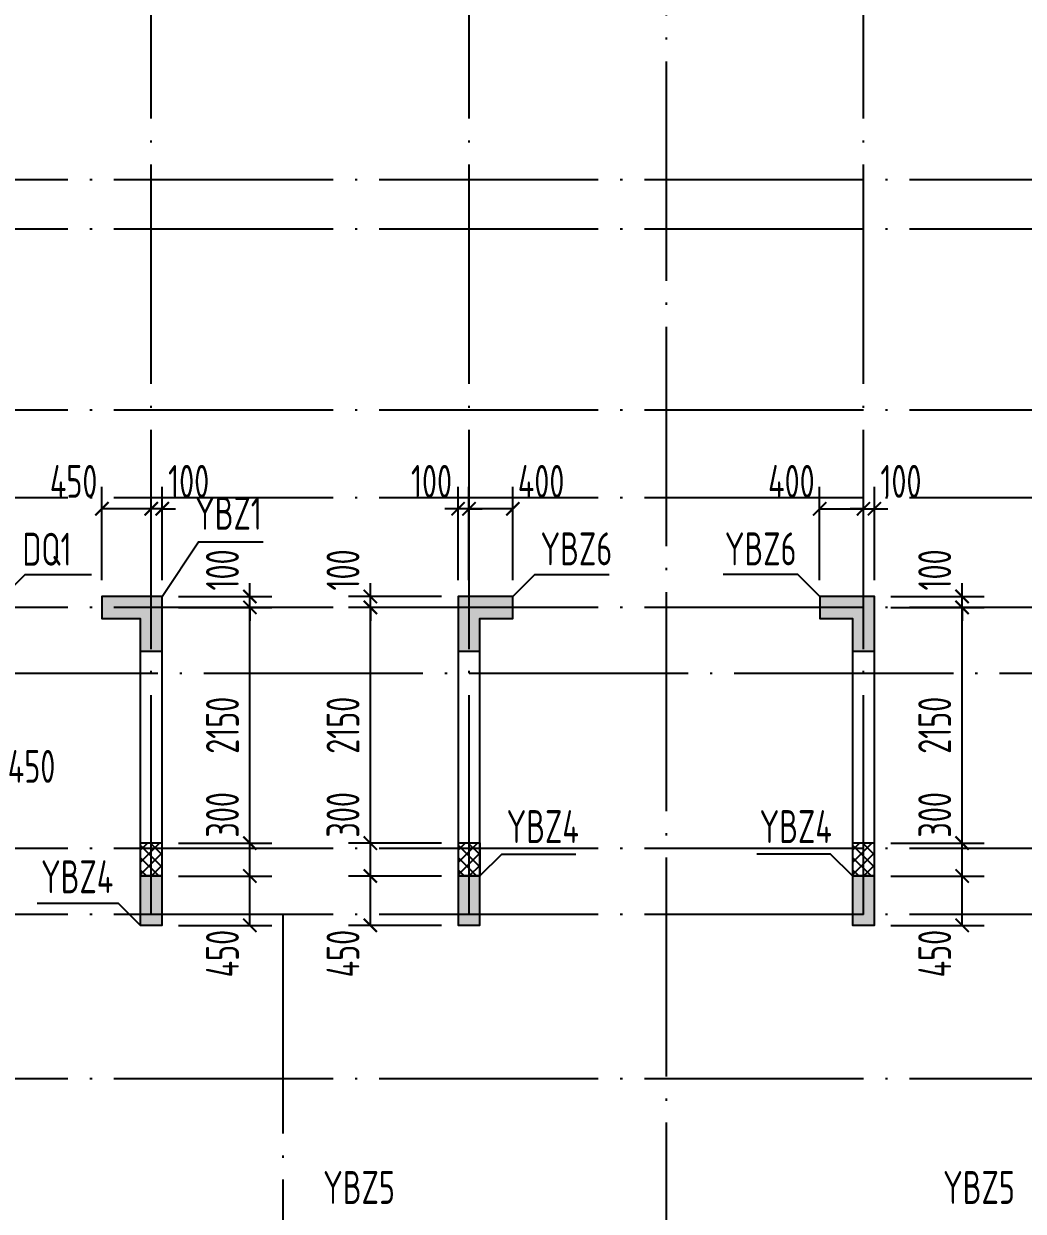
# Model space of a CAD drawing. Extents: x -1307975 to -76406, y -96289 to 379359.
# Drawn here: x -952058 to -942937, y 284342 to 295174 of the extents above; entities that cross this region are included whole.
import ezdxf
from ezdxf.enums import TextEntityAlignment as Align

# ---------------------------------------------------------------- set-up
doc = ezdxf.new("R2010")
doc.units = 0
doc.header["$LTSCALE"] = 1000
doc.linetypes.add('DOTE', pattern=[2.42, 2, -0.2, 0.02, -0.2])
doc.layers.get('0').update_dxf_attribs({"linetype": 'CONTINUOUS'})
doc.layers.get('DEFPOINTS').update_dxf_attribs({"linetype": 'CONTINUOUS'})
for name, color, linetype in [('0z-约束构件', 1, 'CONTINUOUS'), ('A-DOTE', 10, 'DOTE'), ('S-Q墙实线', 6, 'CONTINUOUS'), ('S-Q墙标注', 3, 'CONTINUOUS'), ('S-X详图填充', 252, 'CONTINUOUS'), ('S-X详图实线', 4, 'CONTINUOUS'), ('S-Z柱编号', 6, 'CONTINUOUS')]:
    doc.layers.add(name, color=color, linetype=linetype)
doc.layers.add('配箍校核', color=34, linetype='CONTINUOUS', plot=False)
doc.styles.add('TSSD_REIN', font='tssdeng.shx', dxfattribs={"width": 0.7, "height": 300, "bigfont": 'tssdchn.shx'})
doc.styles.add('结构文字', font='zstxt.shx', dxfattribs={"width": 0.7, "bigfont": 'zshz.shx'})
doc.dimstyles.new('STRUCK', dxfattribs={"dimtxt": 400, "dimasz": 121, "dimexe": 200, "dimexo": 150, "dimgap": 115, "dimtad": 1, "dimdec": 0, "dimdsep": 46, "dimtxsty": '结构文字', "dimblk": 'ARCHTICK', "dimcen": 400, "dimclrd": 3, "dimclre": 3, "dimclrt": 7, "dimadec": 0, "dimazin": 0, "dimtfac": 1, "dimtdec": 0, "dimtix": 1, "dimtmove": 2, "dimatfit": 3, "dimldrblk": '_DIMX', "dimfxl": 1, "dimtolj": 1, "dimtzin": 0, "dimarcsym": 0})

# ---------------------------------------------------------------- blocks, each defined once
blk = doc.blocks.new('20210726.16350016')
at = {"layer": 'A-DOTE'}
for p, q in [((24900, 10900), (24900, 21100)), ((27800, 10900), (27800, 21100)), ((29600, 21100), (29600, 3600)), ((31400, 10900), (31400, 21100)), ((55600, 17600), (3600, 17600)), ((55600, 17150), (3600, 17150)), ((55600, 15500), (3600, 15500)), ((55600, 14700), (3600, 14700)), ((55600, 13700), (3600, 13700)), ((3600, 13100.3), (55600, 13100.3)), ((55600, 11500), (3600, 11500)), ((55600, 10900), (3600, 10900)), ((26100, 10900), (26100, 3600)), ((55600, 9400), (3600, 9400))]:
    blk.add_line(p, q, dxfattribs=at)
blk = doc.blocks.new('_ArchTick')
at = {"color": 0, "linetype": 'ByBlock', "const_width": 0.15}
blk.add_lwpolyline([(-0.5, -0.5), (0.5, 0.5)], dxfattribs=at)
blk = doc.blocks.new('*D1258')
at = {"layer": 'DEFPOINTS', "color": 0, "transparency": 16777216}
for p in [(-948895, 287400), (-948095, 287400), (-948095, 286950)]:
    blk.add_point(p, dxfattribs=at)
at = {"layer": 'S-Q墙标注', "color": 3, "lineweight": -2, "transparency": 16777216}
for p, q in [((-948245, 287400), (-949095, 287400)), ((-948895, 286950), (-948895, 287400)), ((-948245, 286950), (-949095, 286950))]:
    blk.add_line(p, q, dxfattribs=at)
at = {"layer": 'S-Q墙标注', "color": 3, "lineweight": -2, "transparency": 16777216, "xscale": 121, "yscale": 121, "zscale": 121}
for p, rotation in [((-948895, 287400), 90), ((-948895, 286950), 270)]:
    blk.add_blockref('_ArchTick', p, dxfattribs=dict(at, rotation=rotation))
at = {"layer": 'S-Q墙标注', "color": 7, "transparency": 16777216, "insert": (-949145, 286692), "char_height": 300, "attachment_point": 5, "rotation": 90, "style": 'TSSD_REIN'}
blk.add_mtext('\\A1;450', dxfattribs=at)
blk = doc.blocks.new('_DIMX')
blk.add_line((-150, 0), (150, 0))
at = {"const_width": 50}
blk.add_lwpolyline([(-70, -70), (70, 70)], dxfattribs=at)
blk = doc.blocks.new('*D1259')
at = {"layer": 'DEFPOINTS', "color": 0, "transparency": 16777216}
for p in [(-948895, 289950), (-948095, 289950), (-948095, 289850)]:
    blk.add_point(p, dxfattribs=at)
at = {"layer": 'S-Q墙标注', "color": 3, "lineweight": -2, "transparency": 16777216}
for p, q in [((-948895, 289950), (-948895, 290071)), ((-948245, 289950), (-949095, 289950)), ((-948895, 289850), (-948895, 289950)), ((-948245, 289850), (-949095, 289850)), ((-948895, 289850), (-948895, 289729))]:
    blk.add_line(p, q, dxfattribs=at)
at = {"layer": 'S-Q墙标注', "color": 3, "lineweight": -2, "transparency": 16777216, "xscale": 121, "yscale": 121, "zscale": 121}
for p, rotation in [((-948895, 289950), 270), ((-948895, 289850), 90)]:
    blk.add_blockref('_ArchTick', p, dxfattribs=dict(at, rotation=rotation))
at = {"layer": 'S-Q墙标注', "color": 7, "transparency": 16777216, "insert": (-949145, 290192), "char_height": 300, "attachment_point": 5, "rotation": 90, "style": 'TSSD_REIN'}
blk.add_mtext('\\A1;100', dxfattribs=at)
blk = doc.blocks.new('*D1260')
at = {"layer": 'DEFPOINTS', "color": 0, "transparency": 16777216}
for p in [(-947995, 290750), (-947995, 289950), (-947595, 289950)]:
    blk.add_point(p, dxfattribs=at)
at = {"layer": 'S-Q墙标注', "color": 3, "lineweight": -2, "transparency": 16777216}
for p, q in [((-947995, 290100), (-947995, 290950)), ((-947595, 290100), (-947595, 290950)), ((-947595, 290750), (-947995, 290750))]:
    blk.add_line(p, q, dxfattribs=at)
at = {"layer": 'S-Q墙标注', "color": 3, "lineweight": -2, "transparency": 16777216, "xscale": 121, "yscale": 121, "zscale": 121, "rotation": 180}
blk.add_blockref('_ArchTick', (-947995, 290750), dxfattribs=at)
at = {"layer": 'S-Q墙标注', "color": 3, "lineweight": -2, "transparency": 16777216, "xscale": 121, "yscale": 121, "zscale": 121}
blk.add_blockref('_ArchTick', (-947595, 290750), dxfattribs=at)
at = {"layer": 'S-Q墙标注', "color": 7, "transparency": 16777216, "insert": (-947337, 291000), "char_height": 300, "attachment_point": 5, "style": 'TSSD_REIN'}
blk.add_mtext('\\A1;400', dxfattribs=at)
blk = doc.blocks.new('*D1261')
at = {"layer": 'DEFPOINTS', "color": 0, "transparency": 16777216}
for p in [(-948095, 290750), (-948095, 289950), (-947995, 289950)]:
    blk.add_point(p, dxfattribs=at)
at = {"layer": 'S-Q墙标注', "color": 3, "lineweight": -2, "transparency": 16777216}
for p, q in [((-948095, 290100), (-948095, 290950)), ((-947995, 290100), (-947995, 290950)), ((-948095, 290750), (-948216, 290750)), ((-947995, 290750), (-948095, 290750)), ((-947995, 290750), (-947874, 290750))]:
    blk.add_line(p, q, dxfattribs=at)
at = {"layer": 'S-Q墙标注', "color": 3, "lineweight": -2, "transparency": 16777216, "xscale": 121, "yscale": 121, "zscale": 121}
blk.add_blockref('_ArchTick', (-948095, 290750), dxfattribs=at)
at = {"layer": 'S-Q墙标注', "color": 3, "lineweight": -2, "transparency": 16777216, "xscale": 121, "yscale": 121, "zscale": 121, "rotation": 180}
blk.add_blockref('_ArchTick', (-947995, 290750), dxfattribs=at)
at = {"layer": 'S-Q墙标注', "color": 7, "transparency": 16777216, "insert": (-948337, 291000), "char_height": 300, "attachment_point": 5, "style": 'TSSD_REIN'}
blk.add_mtext('\\A1;100', dxfattribs=at)
blk = doc.blocks.new('*D1262')
at = {"layer": 'DEFPOINTS', "color": 0, "transparency": 16777216}
for p in [(-950795, 287400), (-949995, 287400), (-950795, 286950)]:
    blk.add_point(p, dxfattribs=at)
at = {"layer": 'S-Q墙标注', "color": 3, "lineweight": -2, "transparency": 16777216}
for p, q in [((-950645, 287400), (-949795, 287400)), ((-949995, 286950), (-949995, 287400)), ((-950645, 286950), (-949795, 286950))]:
    blk.add_line(p, q, dxfattribs=at)
at = {"layer": 'S-Q墙标注', "color": 3, "lineweight": -2, "transparency": 16777216, "xscale": 121, "yscale": 121, "zscale": 121}
for p, rotation in [((-949995, 287400), 90), ((-949995, 286950), 270)]:
    blk.add_blockref('_ArchTick', p, dxfattribs=dict(at, rotation=rotation))
at = {"layer": 'S-Q墙标注', "color": 7, "transparency": 16777216, "insert": (-950245, 286692), "char_height": 300, "attachment_point": 5, "rotation": 90, "style": 'TSSD_REIN'}
blk.add_mtext('\\A1;450', dxfattribs=at)
blk = doc.blocks.new('*D1263')
at = {"layer": 'DEFPOINTS', "color": 0, "transparency": 16777216}
for p in [(-950795, 289950), (-949995, 289950), (-950795, 289850)]:
    blk.add_point(p, dxfattribs=at)
at = {"layer": 'S-Q墙标注', "color": 3, "lineweight": -2, "transparency": 16777216}
for p, q in [((-949995, 289950), (-949995, 290071)), ((-950645, 289950), (-949795, 289950)), ((-949995, 289850), (-949995, 289950)), ((-950645, 289850), (-949795, 289850)), ((-949995, 289850), (-949995, 289729))]:
    blk.add_line(p, q, dxfattribs=at)
at = {"layer": 'S-Q墙标注', "color": 3, "lineweight": -2, "transparency": 16777216, "xscale": 121, "yscale": 121, "zscale": 121}
for p, rotation in [((-949995, 289950), 270), ((-949995, 289850), 90)]:
    blk.add_blockref('_ArchTick', p, dxfattribs=dict(at, rotation=rotation))
at = {"layer": 'S-Q墙标注', "color": 7, "transparency": 16777216, "insert": (-950245, 290192), "char_height": 300, "attachment_point": 5, "rotation": 90, "style": 'TSSD_REIN'}
blk.add_mtext('\\A1;100', dxfattribs=at)
blk = doc.blocks.new('*D1264')
at = {"layer": 'DEFPOINTS', "color": 0, "transparency": 16777216}
for p in [(-950895, 290750), (-950895, 289950), (-950795, 289950)]:
    blk.add_point(p, dxfattribs=at)
at = {"layer": 'S-Q墙标注', "color": 3, "lineweight": -2, "transparency": 16777216}
for p, q in [((-950895, 290100), (-950895, 290950)), ((-950795, 290100), (-950795, 290950)), ((-950895, 290750), (-951016, 290750)), ((-950795, 290750), (-950895, 290750)), ((-950795, 290750), (-950674, 290750))]:
    blk.add_line(p, q, dxfattribs=at)
at = {"layer": 'S-Q墙标注', "color": 3, "lineweight": -2, "transparency": 16777216, "xscale": 121, "yscale": 121, "zscale": 121}
blk.add_blockref('_ArchTick', (-950895, 290750), dxfattribs=at)
at = {"layer": 'S-Q墙标注', "color": 3, "lineweight": -2, "transparency": 16777216, "xscale": 121, "yscale": 121, "zscale": 121, "rotation": 180}
blk.add_blockref('_ArchTick', (-950795, 290750), dxfattribs=at)
at = {"layer": 'S-Q墙标注', "color": 7, "transparency": 16777216, "insert": (-950553, 291000), "char_height": 300, "attachment_point": 5, "style": 'TSSD_REIN'}
blk.add_mtext('\\A1;100', dxfattribs=at)
blk = doc.blocks.new('*D1265')
at = {"layer": 'DEFPOINTS', "color": 0, "transparency": 16777216}
for p in [(-951345, 290750), (-951345, 289950), (-950895, 289950)]:
    blk.add_point(p, dxfattribs=at)
at = {"layer": 'S-Q墙标注', "color": 3, "lineweight": -2, "transparency": 16777216}
for p, q in [((-951345, 290100), (-951345, 290950)), ((-950895, 290100), (-950895, 290950)), ((-950895, 290750), (-951345, 290750))]:
    blk.add_line(p, q, dxfattribs=at)
at = {"layer": 'S-Q墙标注', "color": 3, "lineweight": -2, "transparency": 16777216, "xscale": 121, "yscale": 121, "zscale": 121, "rotation": 180}
blk.add_blockref('_ArchTick', (-951345, 290750), dxfattribs=at)
at = {"layer": 'S-Q墙标注', "color": 3, "lineweight": -2, "transparency": 16777216, "xscale": 121, "yscale": 121, "zscale": 121}
blk.add_blockref('_ArchTick', (-950895, 290750), dxfattribs=at)
at = {"layer": 'S-Q墙标注', "color": 7, "transparency": 16777216, "insert": (-951603, 291000), "char_height": 300, "attachment_point": 5, "style": 'TSSD_REIN'}
blk.add_mtext('\\A1;450', dxfattribs=at)
blk = doc.blocks.new('*D1268')
at = {"layer": 'DEFPOINTS', "color": 0, "transparency": 16777216}
for p in [(-952695, 288950), (-952245, 288950), (-952695, 288150)]:
    blk.add_point(p, dxfattribs=at)
at = {"layer": 'S-Q墙标注', "color": 3, "lineweight": -2, "transparency": 16777216}
for p, q in [((-952695, 288800), (-952695, 287950)), ((-952245, 288800), (-952245, 287950)), ((-952245, 288150), (-952695, 288150))]:
    blk.add_line(p, q, dxfattribs=at)
at = {"layer": 'S-Q墙标注', "color": 3, "lineweight": -2, "transparency": 16777216, "xscale": 121, "yscale": 121, "zscale": 121, "rotation": 180}
blk.add_blockref('_ArchTick', (-952695, 288150), dxfattribs=at)
at = {"layer": 'S-Q墙标注', "color": 3, "lineweight": -2, "transparency": 16777216, "xscale": 121, "yscale": 121, "zscale": 121}
blk.add_blockref('_ArchTick', (-952245, 288150), dxfattribs=at)
at = {"layer": 'S-Q墙标注', "color": 7, "transparency": 16777216, "insert": (-951987, 288400), "char_height": 300, "attachment_point": 5, "style": 'TSSD_REIN'}
blk.add_mtext('\\A1;450', dxfattribs=at)
blk = doc.blocks.new('*D1333')
at = {"layer": 'DEFPOINTS', "color": 0, "transparency": 16777216}
for p in [(-944295, 287400), (-943495, 287400), (-944295, 286950)]:
    blk.add_point(p, dxfattribs=at)
at = {"layer": 'S-Q墙标注', "color": 3, "lineweight": -2, "transparency": 16777216}
for p, q in [((-944145, 287400), (-943295, 287400)), ((-943495, 286950), (-943495, 287400)), ((-944145, 286950), (-943295, 286950))]:
    blk.add_line(p, q, dxfattribs=at)
at = {"layer": 'S-Q墙标注', "color": 3, "lineweight": -2, "transparency": 16777216, "xscale": 121, "yscale": 121, "zscale": 121}
for p, rotation in [((-943495, 287400), 90), ((-943495, 286950), 270)]:
    blk.add_blockref('_ArchTick', p, dxfattribs=dict(at, rotation=rotation))
at = {"layer": 'S-Q墙标注', "color": 7, "transparency": 16777216, "insert": (-943745, 286692), "char_height": 300, "attachment_point": 5, "rotation": 90, "style": 'TSSD_REIN'}
blk.add_mtext('\\A1;450', dxfattribs=at)
blk = doc.blocks.new('*D1334')
at = {"layer": 'DEFPOINTS', "color": 0, "transparency": 16777216}
for p in [(-944295, 289950), (-943495, 289950), (-944295, 289850)]:
    blk.add_point(p, dxfattribs=at)
at = {"layer": 'S-Q墙标注', "color": 3, "lineweight": -2, "transparency": 16777216}
for p, q in [((-943495, 289950), (-943495, 290071)), ((-944145, 289950), (-943295, 289950)), ((-943495, 289850), (-943495, 289950)), ((-944145, 289850), (-943295, 289850)), ((-943495, 289850), (-943495, 289729))]:
    blk.add_line(p, q, dxfattribs=at)
at = {"layer": 'S-Q墙标注', "color": 3, "lineweight": -2, "transparency": 16777216, "xscale": 121, "yscale": 121, "zscale": 121}
for p, rotation in [((-943495, 289950), 270), ((-943495, 289850), 90)]:
    blk.add_blockref('_ArchTick', p, dxfattribs=dict(at, rotation=rotation))
at = {"layer": 'S-Q墙标注', "color": 7, "transparency": 16777216, "insert": (-943745, 290192), "char_height": 300, "attachment_point": 5, "rotation": 90, "style": 'TSSD_REIN'}
blk.add_mtext('\\A1;100', dxfattribs=at)
blk = doc.blocks.new('*D1335')
at = {"layer": 'DEFPOINTS', "color": 0, "transparency": 16777216}
for p in [(-944395, 290750), (-944795, 289950), (-944395, 289950)]:
    blk.add_point(p, dxfattribs=at)
at = {"layer": 'S-Q墙标注', "color": 3, "lineweight": -2, "transparency": 16777216}
for p, q in [((-944795, 290100), (-944795, 290950)), ((-944395, 290100), (-944395, 290950)), ((-944795, 290750), (-944395, 290750))]:
    blk.add_line(p, q, dxfattribs=at)
at = {"layer": 'S-Q墙标注', "color": 3, "lineweight": -2, "transparency": 16777216, "xscale": 121, "yscale": 121, "zscale": 121, "rotation": 180}
blk.add_blockref('_ArchTick', (-944795, 290750), dxfattribs=at)
at = {"layer": 'S-Q墙标注', "color": 3, "lineweight": -2, "transparency": 16777216, "xscale": 121, "yscale": 121, "zscale": 121}
blk.add_blockref('_ArchTick', (-944395, 290750), dxfattribs=at)
at = {"layer": 'S-Q墙标注', "color": 7, "transparency": 16777216, "insert": (-945053, 291000), "char_height": 300, "attachment_point": 5, "style": 'TSSD_REIN'}
blk.add_mtext('\\A1;400', dxfattribs=at)
blk = doc.blocks.new('*D1336')
at = {"layer": 'DEFPOINTS', "color": 0, "transparency": 16777216}
for p in [(-944295, 290750), (-944395, 289950), (-944295, 289950)]:
    blk.add_point(p, dxfattribs=at)
at = {"layer": 'S-Q墙标注', "color": 3, "lineweight": -2, "transparency": 16777216}
for p, q in [((-944395, 290100), (-944395, 290950)), ((-944295, 290100), (-944295, 290950)), ((-944395, 290750), (-944516, 290750)), ((-944395, 290750), (-944295, 290750)), ((-944295, 290750), (-944174, 290750))]:
    blk.add_line(p, q, dxfattribs=at)
at = {"layer": 'S-Q墙标注', "color": 3, "lineweight": -2, "transparency": 16777216, "xscale": 121, "yscale": 121, "zscale": 121}
blk.add_blockref('_ArchTick', (-944395, 290750), dxfattribs=at)
at = {"layer": 'S-Q墙标注', "color": 3, "lineweight": -2, "transparency": 16777216, "xscale": 121, "yscale": 121, "zscale": 121, "rotation": 180}
blk.add_blockref('_ArchTick', (-944295, 290750), dxfattribs=at)
at = {"layer": 'S-Q墙标注', "color": 7, "transparency": 16777216, "insert": (-944053, 291000), "char_height": 300, "attachment_point": 5, "style": 'TSSD_REIN'}
blk.add_mtext('\\A1;100', dxfattribs=at)
blk = doc.blocks.new('20210730.00595579')
at = {"layer": '0z-约束构件'}
h = blk.add_hatch(dxfattribs=at)
h.set_pattern_fill('ANSI37', color=256, scale=25, style=0)
h.set_pattern_definition([(45, (101794.74, -600656.97), (-56.126601, 56.126601), []), (135, (101794.74, -600656.97), (-56.126601, -56.126601), [])])
h.paths.add_polyline_path([(-14335, -181459), (-14335, -181159), (-14135, -181159), (-14135, -181459)])
h = blk.add_hatch(dxfattribs=at)
h.set_pattern_fill('ANSI37', color=256, scale=25, style=0)
h.set_pattern_definition([(45, (104694.74, -600656.97), (-56.126601, 56.126601), []), (135, (104694.74, -600656.97), (-56.126601, -56.126601), [])])
h.paths.add_polyline_path([(-11435, -181459), (-11435, -181159), (-11235, -181159), (-11235, -181459)])
h = blk.add_hatch(dxfattribs=at)
h.set_pattern_fill('ANSI37', color=256, scale=25, style=0)
h.set_pattern_definition([(45, (108294.764, -600656.97), (-56.126601, 56.126601), []), (135, (108294.764, -600656.97), (-56.126601, -56.126601), [])])
h.paths.add_polyline_path([(-7835, -181459), (-7835, -181159), (-7635, -181159), (-7635, -181459)])
for points in [[(-14335, -181459), (-14135, -181459), (-14135, -181159), (-14335, -181159)], [(-11435, -181459), (-11235, -181459), (-11235, -181159), (-11435, -181159)], [(-7835, -181459), (-7635, -181459), (-7635, -181159), (-7835, -181159)]]:
    blk.add_lwpolyline(points, close=True, dxfattribs=at)
blk = doc.blocks.new('*D1386')
at = {"layer": 'DEFPOINTS', "color": 0, "transparency": 16777216}
for p in [(-950795, 287700), (-949995, 287700), (-950795, 287400)]:
    blk.add_point(p, dxfattribs=at)
at = {"layer": 'S-Q墙标注', "color": 3, "lineweight": -2, "transparency": 16777216}
for p, q in [((-950645, 287700), (-949795, 287700)), ((-949995, 287400), (-949995, 287700)), ((-950645, 287400), (-949795, 287400))]:
    blk.add_line(p, q, dxfattribs=at)
at = {"layer": 'S-Q墙标注', "color": 3, "lineweight": -2, "transparency": 16777216, "xscale": 121, "yscale": 121, "zscale": 121}
for p, rotation in [((-949995, 287700), 90), ((-949995, 287400), 270)]:
    blk.add_blockref('_ArchTick', p, dxfattribs=dict(at, rotation=rotation))
at = {"layer": 'S-Q墙标注', "color": 7, "transparency": 16777216, "insert": (-950245, 287958), "char_height": 300, "attachment_point": 5, "rotation": 90, "style": 'TSSD_REIN'}
blk.add_mtext('\\A1;300', dxfattribs=at)
blk = doc.blocks.new('*D1387')
at = {"layer": 'DEFPOINTS', "color": 0, "transparency": 16777216}
for p in [(-950795, 289850), (-949995, 289850), (-950795, 287700)]:
    blk.add_point(p, dxfattribs=at)
at = {"layer": 'S-Q墙标注', "color": 3, "lineweight": -2, "transparency": 16777216}
for p, q in [((-950645, 289850), (-949795, 289850)), ((-949995, 287700), (-949995, 289850)), ((-950645, 287700), (-949795, 287700))]:
    blk.add_line(p, q, dxfattribs=at)
at = {"layer": 'S-Q墙标注', "color": 3, "lineweight": -2, "transparency": 16777216, "xscale": 121, "yscale": 121, "zscale": 121}
for p, rotation in [((-949995, 289850), 90), ((-949995, 287700), 270)]:
    blk.add_blockref('_ArchTick', p, dxfattribs=dict(at, rotation=rotation))
at = {"layer": 'S-Q墙标注', "color": 7, "transparency": 16777216, "insert": (-950245, 288775), "char_height": 300, "attachment_point": 5, "rotation": 90, "style": 'TSSD_REIN'}
blk.add_mtext('\\A1;2150', dxfattribs=at)
blk = doc.blocks.new('*D1388')
at = {"layer": 'DEFPOINTS', "color": 0, "transparency": 16777216}
for p in [(-948895, 287700), (-948095, 287700), (-948095, 287400)]:
    blk.add_point(p, dxfattribs=at)
at = {"layer": 'S-Q墙标注', "color": 3, "lineweight": -2, "transparency": 16777216}
for p, q in [((-948245, 287700), (-949095, 287700)), ((-948895, 287400), (-948895, 287700)), ((-948245, 287400), (-949095, 287400))]:
    blk.add_line(p, q, dxfattribs=at)
at = {"layer": 'S-Q墙标注', "color": 3, "lineweight": -2, "transparency": 16777216, "xscale": 121, "yscale": 121, "zscale": 121}
for p, rotation in [((-948895, 287700), 90), ((-948895, 287400), 270)]:
    blk.add_blockref('_ArchTick', p, dxfattribs=dict(at, rotation=rotation))
at = {"layer": 'S-Q墙标注', "color": 7, "transparency": 16777216, "insert": (-949145, 287958), "char_height": 300, "attachment_point": 5, "rotation": 90, "style": 'TSSD_REIN'}
blk.add_mtext('\\A1;300', dxfattribs=at)
blk = doc.blocks.new('*D1389')
at = {"layer": 'DEFPOINTS', "color": 0, "transparency": 16777216}
for p in [(-948895, 289850), (-948095, 289850), (-948095, 287700)]:
    blk.add_point(p, dxfattribs=at)
at = {"layer": 'S-Q墙标注', "color": 3, "lineweight": -2, "transparency": 16777216}
for p, q in [((-948245, 289850), (-949095, 289850)), ((-948895, 287700), (-948895, 289850)), ((-948245, 287700), (-949095, 287700))]:
    blk.add_line(p, q, dxfattribs=at)
at = {"layer": 'S-Q墙标注', "color": 3, "lineweight": -2, "transparency": 16777216, "xscale": 121, "yscale": 121, "zscale": 121}
for p, rotation in [((-948895, 289850), 90), ((-948895, 287700), 270)]:
    blk.add_blockref('_ArchTick', p, dxfattribs=dict(at, rotation=rotation))
at = {"layer": 'S-Q墙标注', "color": 7, "transparency": 16777216, "insert": (-949145, 288775), "char_height": 300, "attachment_point": 5, "rotation": 90, "style": 'TSSD_REIN'}
blk.add_mtext('\\A1;2150', dxfattribs=at)
blk = doc.blocks.new('*D1390')
at = {"layer": 'DEFPOINTS', "color": 0, "transparency": 16777216}
for p in [(-944295, 287700), (-943495, 287700), (-944295, 287400)]:
    blk.add_point(p, dxfattribs=at)
at = {"layer": 'S-Q墙标注', "color": 3, "lineweight": -2, "transparency": 16777216}
for p, q in [((-944145, 287700), (-943295, 287700)), ((-943495, 287400), (-943495, 287700)), ((-944145, 287400), (-943295, 287400))]:
    blk.add_line(p, q, dxfattribs=at)
at = {"layer": 'S-Q墙标注', "color": 3, "lineweight": -2, "transparency": 16777216, "xscale": 121, "yscale": 121, "zscale": 121}
for p, rotation in [((-943495, 287700), 90), ((-943495, 287400), 270)]:
    blk.add_blockref('_ArchTick', p, dxfattribs=dict(at, rotation=rotation))
at = {"layer": 'S-Q墙标注', "color": 7, "transparency": 16777216, "insert": (-943745, 287958), "char_height": 300, "attachment_point": 5, "rotation": 90, "style": 'TSSD_REIN'}
blk.add_mtext('\\A1;300', dxfattribs=at)
blk = doc.blocks.new('*D1391')
at = {"layer": 'DEFPOINTS', "color": 0, "transparency": 16777216}
for p in [(-944295, 289850), (-943495, 289850), (-944295, 287700)]:
    blk.add_point(p, dxfattribs=at)
at = {"layer": 'S-Q墙标注', "color": 3, "lineweight": -2, "transparency": 16777216}
for p, q in [((-944145, 289850), (-943295, 289850)), ((-943495, 287700), (-943495, 289850)), ((-944145, 287700), (-943295, 287700))]:
    blk.add_line(p, q, dxfattribs=at)
at = {"layer": 'S-Q墙标注', "color": 3, "lineweight": -2, "transparency": 16777216, "xscale": 121, "yscale": 121, "zscale": 121}
for p, rotation in [((-943495, 289850), 90), ((-943495, 287700), 270)]:
    blk.add_blockref('_ArchTick', p, dxfattribs=dict(at, rotation=rotation))
at = {"layer": 'S-Q墙标注', "color": 7, "transparency": 16777216, "insert": (-943745, 288775), "char_height": 300, "attachment_point": 5, "rotation": 90, "style": 'TSSD_REIN'}
blk.add_mtext('\\A1;2150', dxfattribs=at)

msp = doc.modelspace()

# ---------------------------------------------------------------- hatches: boundary and pattern name
at = {"layer": 'S-X详图填充'}
h = msp.add_hatch(color=256, dxfattribs=at)
h.dxf.hatch_style = 1
h.paths.add_polyline_path([(-950994.84, 289450.33), (-950794.84, 289450.33), (-950794.84, 289950.33), (-951344.84, 289950.33), (-951344.84, 289750.33), (-950994.84, 289750.33)])
h = msp.add_hatch(color=256, dxfattribs=at)
h.dxf.hatch_style = 1
h.paths.add_polyline_path([(-948094.84, 289450.33), (-947894.84, 289450.33), (-947894.84, 289750.33), (-947594.93, 289750.33), (-947594.93, 289950.33), (-948094.84, 289950.33)])
h = msp.add_hatch(color=256, dxfattribs=at)
h.dxf.hatch_style = 1
h.paths.add_polyline_path([(-944494.82, 289450.33), (-944294.82, 289450.33), (-944294.82, 289950.33), (-944794.74, 289950.33), (-944794.74, 289750.33), (-944494.82, 289750.33)])
h = msp.add_hatch(color=256, dxfattribs=at)
h.dxf.hatch_style = 1
h.paths.add_polyline_path([(-950794.84, 287400.33), (-950994.84, 287400.33), (-950994.84, 286950.33), (-950794.84, 286950.33)])
h = msp.add_hatch(color=256, dxfattribs=at)
h.dxf.hatch_style = 1
h.paths.add_polyline_path([(-947894.84, 287400.33), (-948094.84, 287400.33), (-948094.84, 286950.33), (-947894.84, 286950.33)])
h = msp.add_hatch(color=256, dxfattribs=at)
h.dxf.hatch_style = 1
h.paths.add_polyline_path([(-944294.82, 287400.33), (-944494.82, 287400.33), (-944494.82, 286950.33), (-944294.82, 286950.33)])

# ---------------------------------------------------------------- linework, layer by layer
at = {"layer": 'S-Q墙实线'}
for points in [[(-950794.84, 289950.33), (-951344.84, 289950.33), (-951344.84, 289750.33), (-950994.84, 289750.33), (-950994.84, 286950.33), (-950794.84, 286950.33)], [(-948094.84, 289950.33), (-948094.84, 286950.33), (-947894.84, 286950.33), (-947894.84, 289750.33), (-947594.93, 289750.33), (-947594.93, 289950.33)], [(-944294.82, 289950.33), (-944794.74, 289950.33), (-944794.74, 289750.33), (-944494.82, 289750.33), (-944494.82, 286950.33), (-944294.82, 286950.33)]]:
    msp.add_lwpolyline(points, close=True, dxfattribs=at)
at = {"layer": 'S-X详图实线'}
for points in [[(-950994.84, 289450.33), (-950794.84, 289450.33), (-950794.84, 289950.33), (-951344.84, 289950.33), (-951344.84, 289750.33), (-950994.84, 289750.33), (-950994.84, 289450.33)], [(-948094.84, 289450.33), (-947894.84, 289450.33), (-947894.84, 289750.33), (-947594.93, 289750.33), (-947594.93, 289950.33), (-948094.84, 289950.33), (-948094.84, 289450.33)], [(-944494.82, 289450.33), (-944294.82, 289450.33), (-944294.82, 289950.33), (-944794.74, 289950.33), (-944794.74, 289750.33), (-944494.82, 289750.33), (-944494.82, 289450.33)], [(-950794.84, 287400.33), (-950994.84, 287400.33), (-950994.84, 286950.33), (-950794.84, 286950.33), (-950794.84, 287400.33)], [(-947894.84, 287400.33), (-948094.84, 287400.33), (-948094.84, 286950.33), (-947894.84, 286950.33), (-947894.84, 287400.33)], [(-944294.82, 287400.33), (-944494.82, 287400.33), (-944494.82, 286950.33), (-944294.82, 286950.33), (-944294.82, 287400.33)]]:
    msp.add_lwpolyline(points, close=True, dxfattribs=at)
at = {"layer": 'S-Z柱编号', "color": 7}
for points in [[(-950794.84, 289950.33), (-950462.41, 290446.96), (-949872.57, 290446.96)], [(-952244.93, 289950.33), (-952044.93, 290150.33), (-951438.92, 290150.33)], [(-947594.93, 289950.33), (-947394.93, 290150.33), (-946715.5, 290150.33)], [(-944794.73, 289950.33), (-944994.73, 290150.33), (-945674.16, 290150.33)], [(-947894.84, 287400.33), (-947694.84, 287600.33), (-947021.32, 287600.33)], [(-944494.82, 287400.33), (-944694.82, 287600.33), (-945368.34, 287600.33)], [(-950994.84, 286950.33), (-951194.84, 287150.33), (-951935.18, 287150.33)]]:
    msp.add_lwpolyline(points, dxfattribs=at)

# ---------------------------------------------------------------- block references
at = {"layer": 'A-DOTE'}
msp.add_blockref('20210726.16350016', (-975794.83, 276150.28), dxfattribs=at)
at = {"layer": '配箍校核'}
msp.add_blockref('20210730.00595579', (-936659.54, 468859.51), dxfattribs=at)

# ---------------------------------------------------------------- texts
at = {"layer": 'S-Z柱编号', "color": 7, "style": 'TSSD_REIN', "width": 0.7}
for s, p in [('YBZ1', (-950494.84, 290468.51)), ('DQ1', (-952069.61, 290141.06)), ('YBZ6', (-947342.57, 290144.5)), ('YBZ6', (-945660.94, 290144.5)), ('YBZ4', (-947651.99, 287610.92)), ('YBZ4', (-945343.44, 287610.92)), ('YBZ4', (-951900.61, 287153.05)), ('YBZ5', (-949326.49, 284318.99)), ('YBZ5', (-943668.95, 284318.99))]:
    msp.add_text(s, height=300, dxfattribs=at).set_placement(p, align=Align.BOTTOM_LEFT)

# ---------------------------------------------------------------- dimensions: what is measured, and where the dimension line sits
at = {"layer": 'S-Q墙标注'}
for base, p1, p2, angle, picture, middle in [((-951344.84, 290750.33), (-950894.83, 289950.33), (-951344.84, 289950.33), 180, '*D1265', (-951602.92, 291000.33)), ((-950894.83, 290750.33), (-950794.84, 289950.33), (-950894.83, 289950.33), 180, '*D1264', (-950552.92, 291000.33)), ((-948094.84, 290750.33), (-947994.83, 289950.33), (-948094.84, 289950.33), 180, '*D1261', (-948336.77, 291000.33)), ((-947994.83, 290750.33), (-947594.93, 289950.33), (-947994.83, 289950.33), 180, '*D1260', (-947336.85, 291000.33)), ((-949994.84, 289950.33), (-950794.84, 289850.33), (-950794.84, 289950.33), 90, '*D1263', (-950244.84, 290192.25)), ((-948894.84, 289950.33), (-948094.84, 289850.33), (-948094.84, 289950.33), 90, '*D1259', (-949144.84, 290192.25)), ((-943494.82, 289950.33), (-944294.82, 289850.33), (-944294.82, 289950.33), 90, '*D1334', (-943744.82, 290192.25)), ((-952694.83, 288150.33), (-952244.92, 288950.33), (-952694.83, 288950.33), 180, '*D1268', (-951986.85, 288400.33)), ((-949994.84, 287700.33), (-950794.84, 287400.33), (-950794.84, 287700.33), 90, '*D1386', (-950244.84, 287958.41)), ((-948894.84, 287700.33), (-948094.84, 287400.33), (-948094.84, 287700.33), 90, '*D1388', (-949144.84, 287958.41)), ((-943494.82, 287700.33), (-944294.82, 287400.33), (-944294.82, 287700.33), 90, '*D1390', (-943744.82, 287958.41)), ((-949994.84, 287400.33), (-950794.84, 286950.33), (-950794.84, 287400.33), 90, '*D1262', (-950244.84, 286692.25)), ((-948894.84, 287400.33), (-948094.84, 286950.33), (-948094.84, 287400.33), 90, '*D1258', (-949144.84, 286692.25)), ((-943494.82, 287400.33), (-944294.82, 286950.33), (-944294.82, 287400.33), 90, '*D1333', (-943744.82, 286692.25))]:
    dim = msp.add_linear_dim(base=base, p1=p1, p2=p2, angle=angle, dimstyle='STRUCK', override={"dimtxt": 300, "dimgap": 100, "dimtxsty": 'TSSD_REIN'}, dxfattribs=at)
    dim.commit()
    dim.dimension.update_dxf_attribs({"geometry": picture, "text_midpoint": middle, "dimtype": 160})
for base, p1, p2, picture, middle in [((-944394.83, 290750.33), (-944794.74, 289950.33), (-944394.83, 289950.33), '*D1335', (-945052.81, 291000.33)), ((-944294.82, 290750.33), (-944394.83, 289950.33), (-944294.82, 289950.33), '*D1336', (-944052.9, 291000.33))]:
    dim = msp.add_linear_dim(base=base, p1=p1, p2=p2, dimstyle='STRUCK', override={"dimtxt": 300, "dimgap": 100, "dimtxsty": 'TSSD_REIN'}, dxfattribs=at)
    dim.commit()
    dim.dimension.update_dxf_attribs({"geometry": picture, "text_midpoint": middle, "dimtype": 160})
for base, p1, p2, picture, middle in [((-949994.84, 289850.33), (-950794.84, 287700.33), (-950794.84, 289850.33), '*D1387', (-950244.84, 288775.33)), ((-948894.84, 289850.33), (-948094.84, 287700.33), (-948094.84, 289850.33), '*D1389', (-949144.84, 288775.33)), ((-943494.82, 289850.33), (-944294.82, 287700.33), (-944294.82, 289850.33), '*D1391', (-943744.82, 288775.33))]:
    dim = msp.add_linear_dim(base=base, p1=p1, p2=p2, angle=90, dimstyle='STRUCK', override={"dimtxt": 300, "dimgap": 100, "dimtxsty": 'TSSD_REIN'}, dxfattribs=at)
    dim.commit()
    dim.dimension.update_dxf_attribs({"geometry": picture, "text_midpoint": middle})

doc.saveas('drawing.dxf')
